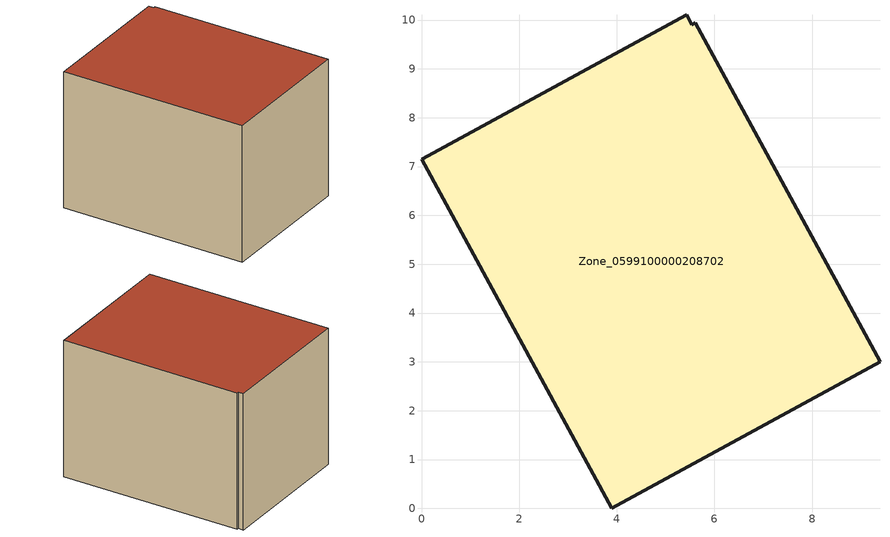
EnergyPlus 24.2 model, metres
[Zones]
Zone_0599100000208702
 floor ground (C_G): 5.61,9.95 9.39,3 3.9,0 0,7.15 5.43,10.11 5.54,9.91 z0
 wall outside (C_F): 3.9,0 9.39,3 5.61,9.95 5.54,9.91 5.43,10.11 0,7.15 3.9,0 z0:6
 roof outside (C_R): 9.39,3 5.61,9.95 5.54,9.91 5.43,10.11 0,7.15 3.9,0 z6
[BUILDING]
Pand.0599100000208702: North Axis=0; Terrain=City; Loads Convergence Tolerance Value=0.04; Temperature Convergence Tolerance Value=0.4; Solar Distribution=FullExterior; Maximum Number of Warmup Days=25; Minimum Number of Warmup Days=1
[Site:Location]
Rotterdam.The.Hague.AP_ZH_NLD Design_Conditions: Latitude=51.96; Longitude=4.45; Time Zone=1; Elevation=-4.5
[SITE:GROUNDTEMPERATURE:BUILDINGSURFACE]
18, 18, 18, 18, 18, 18, 18, 18, 18, 18, 18, 18
[MATERIAL] Thermal Absorptance=0.9; Solar Absorptance=0.7; Visible Absorptance=0.7
Name | Roughness | Thickness | Conductivity | Density | Specific Heat
G.TI.1946-1964 | MediumSmooth | 0.15 | 1 | 540 | 1210
F.TI.1946-1964 | Rough | 0.3 | 0.857143 | 1920 | 840
R.TI.1946-1964 | MediumRough | 0.2 | 0.277778 | 1500 | 1000
[CONSTRUCTION]
C_G: G.TI.1946-1964
C_F: F.TI.1946-1964
C_R: R.TI.1946-1964
[ZONE]
Zone_0599100000208702: Type=1; Multiplier=1; Ceiling Height=Autocalculate; Volume=Autocalculate; Floor Area=autocalculate; Part of Total Floor Area=Yes
[ZONEINFILTRATION:DESIGNFLOWRATE]
Infil_Zone_0599100000208702: Zone or ZoneList or Space or SpaceList=Zone_0599100000208702; Schedule=AlwaysOn; Design Flow Rate Calculation Method=Flow/Area; Flow Rate per Floor Area=0.003; Constant Term Coefficient=1; Temperature Term Coefficient=0; Velocity Term Coefficient=0; Velocity Squared Term Coefficient=0
[HVACTEMPLATE:ZONE:IDEALLOADSAIRSYSTEM]
Zone_0599100000208702: Maximum Heating Supply Air Temperature=50; Minimum Cooling Supply Air Temperature=13; Maximum Heating Supply Air Humidity Ratio=0.0156; Minimum Cooling Supply Air Humidity Ratio=0.0077; Heating Limit=NoLimit; Cooling Limit=NoLimit; Dehumidification Control Type=ConstantSensibleHeatRatio; Cooling Sensible Heat Ratio=0.7; Dehumidification Setpoint=60; Humidification Control Type=None; Humidification Setpoint=30; Outdoor Air Method=None; Outdoor Air Flow Rate per Person=0.00944; Outdoor Air Flow Rate per Zone Floor Area=0; Outdoor Air Flow Rate per Zone=0; Demand Controlled Ventilation Type=None; Outdoor Air Economizer Type=NoEconomizer; Heat Recovery Type=None; Sensible Heat Recovery Effectiveness=0.7; Latent Heat Recovery Effectiveness=0.65
[ZONECONTROL:THERMOSTAT]
ThermostatControl_Zone_0599100000208702: Zone or ZoneList=Zone_0599100000208702; Control Type Schedule=DualSetpointControlType; Control 1=Thermostat_Zone_0599100000208702; Temperature Difference Between Cutout And Setpoint=0
[THERMOSTATSETPOINT:DUALSETPOINT]
Thermostat_Zone_0599100000208702: Heating Setpoint Temperature Schedule=HeatingSetpoint_Zone_0599100000208702; Cooling Setpoint Temperature Schedule=CoolingSetpoint_Zone_0599100000208702
[SCHEDULE:COMPACT]
HeatingSetpoint_Zone_0599100000208702: Through: 12/31, For: AllDays, Until: 24:00, 21
CoolingSetpoint_Zone_0599100000208702: Through: 12/31, For: AllDays, Until: 24:00, 24
DualSetpointControlType: Through: 12/31, For: AllDays, Until: 24:00, 4
AlwaysOn: Through: 12/31, For: AllDays, Until: 24:00, 1
